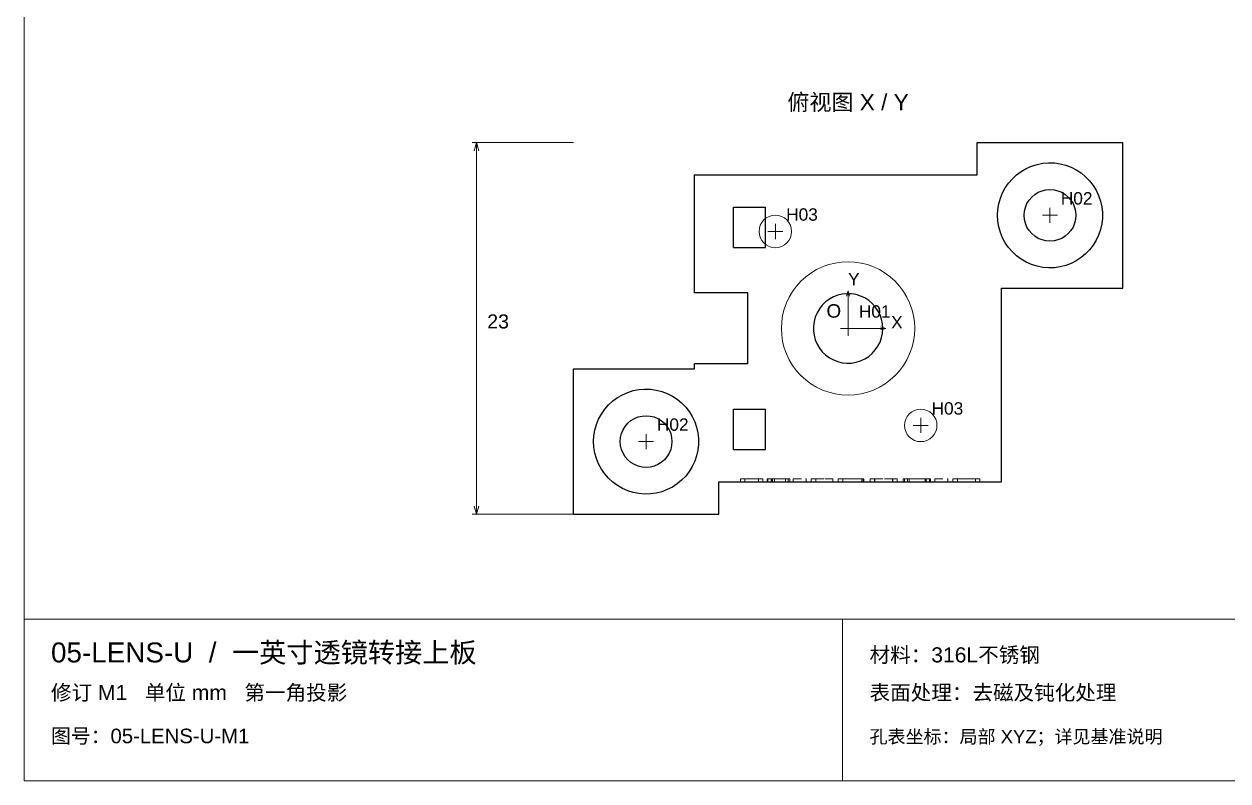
# Paper-space layout '01_三视图' of a CAD drawing. Header units: millimetres. Extents: x 8 to 450, y 8 to 289.
# Drawn here: x 8 to 231.5, y 8 to 148.5 of the extents above; entities that cross this region are included whole.
import ezdxf
from ezdxf.enums import TextEntityAlignment as Align

# ---------------------------------------------------------------- set-up
doc = ezdxf.new("R2010")
doc.units = ezdxf.units.MM
doc.linetypes.add('WP_HIDDEN', pattern=[2.3, 1.5, -0.8])
for name, color, linetype, lineweight in [('ANNOTATIONS', 7, 'CONTINUOUS', 18), ('HIDDEN', 7, 'WP_HIDDEN', 13), ('VISIBLE', 7, 'CONTINUOUS', 25)]:
    doc.layers.add(name, color=color, linetype=linetype, lineweight=lineweight)
doc.styles.add('CJK', font='Arial Unicode.ttf')

psp = doc.layouts.new('01_三视图')

# ---------------------------------------------------------------- linework, layer by layer
at = {"layer": 'ANNOTATIONS'}
for p, q in [((8, 289), (8, 8)), ((110, 126.5), (91.2, 126.5)), ((92, 126.5), (91.58, 125)), ((92, 57.5), (92, 126.5)), ((92, 126.5), (92.42, 125)), ((198.5, 111.6), (198.5, 114.4)), ((197.1, 113), (199.9, 113)), ((146.1, 110), (148.9, 110)), ((147.5, 108.6), (147.5, 111.4)), ((161, 99), (160.72, 98)), ((161, 92), (161, 99)), ((161, 99), (161.28, 98)), ((159.6, 92), (162.4, 92)), ((160, 92), (162, 92)), ((161, 90.6), (161, 93.4)), ((161, 91), (161, 93)), ((161, 92), (168, 92)), ((168, 92), (167, 92.28)), ((168, 92), (167, 91.72)), ((173.1, 74), (175.9, 74)), ((174.5, 72.6), (174.5, 75.4)), ((123.5, 69.6), (123.5, 72.4)), ((122.1, 71), (124.9, 71)), ((92, 57.5), (91.58, 59)), ((92, 57.5), (92.42, 59)), ((110, 57.5), (91.2, 57.5)), ((8, 38), (412, 38)), ((160, 8), (160, 38)), ((8, 8), (412, 8))]:
    psp.add_line(p, q, dxfattribs=at)
at = {"layer": 'HIDDEN'}
for points in [[(150.51, 110), (150.46, 110.59), (150.29, 111.15), (150.01, 111.68), (149.63, 112.13), (149.18, 112.51), (148.65, 112.79), (148.09, 112.96), (147.5, 113.01), (146.91, 112.96), (146.35, 112.79), (145.82, 112.51), (145.37, 112.13), (144.99, 111.68), (144.71, 111.15), (144.54, 110.59), (144.49, 110), (144.54, 109.41), (144.71, 108.85), (144.99, 108.32), (145.37, 107.87), (145.82, 107.49), (146.35, 107.21), (146.91, 107.04), (147.5, 106.98), (148.09, 107.04), (148.65, 107.21), (149.18, 107.49), (149.63, 107.87), (150.01, 108.32), (150.29, 108.85), (150.46, 109.41), (150.51, 110)], [(173.38, 92), (173.32, 93.21), (173.14, 94.41), (172.84, 95.59), (172.43, 96.74), (171.91, 97.83), (171.29, 98.88), (170.57, 99.85), (169.75, 100.75), (168.85, 101.57), (167.88, 102.29), (166.83, 102.91), (165.74, 103.43), (164.59, 103.84), (163.41, 104.14), (162.21, 104.32), (161, 104.38), (159.79, 104.32), (158.59, 104.14), (157.41, 103.84), (156.26, 103.43), (155.17, 102.91), (154.12, 102.29), (153.15, 101.57), (152.25, 100.75), (151.43, 99.85), (150.71, 98.88), (150.09, 97.83), (149.57, 96.74), (149.16, 95.59), (148.86, 94.41), (148.68, 93.21), (148.62, 92), (148.68, 90.79), (148.86, 89.59), (149.16, 88.41), (149.57, 87.26), (150.09, 86.17), (150.71, 85.12), (151.43, 84.15), (152.25, 83.25), (153.15, 82.43), (154.12, 81.71), (155.17, 81.09), (156.26, 80.57), (157.41, 80.16), (158.59, 79.86), (159.79, 79.68), (161, 79.62), (162.21, 79.68), (163.41, 79.86), (164.59, 80.16), (165.74, 80.57), (166.83, 81.09), (167.88, 81.71), (168.85, 82.43), (169.75, 83.25), (170.57, 84.15), (171.29, 85.12), (171.91, 86.17), (172.43, 87.26), (172.84, 88.41), (173.14, 89.59), (173.32, 90.79), (173.38, 92)], [(177.51, 74), (177.46, 74.59), (177.29, 75.15), (177.01, 75.68), (176.63, 76.13), (176.18, 76.51), (175.65, 76.79), (175.09, 76.96), (174.5, 77.02), (173.91, 76.96), (173.35, 76.79), (172.82, 76.51), (172.37, 76.13), (171.99, 75.68), (171.71, 75.15), (171.54, 74.59), (171.49, 74), (171.54, 73.41), (171.71, 72.85), (171.99, 72.32), (172.37, 71.87), (172.82, 71.49), (173.35, 71.21), (173.91, 71.04), (174.5, 70.98), (175.09, 71.04), (175.65, 71.21), (176.18, 71.49), (176.63, 71.87), (177.01, 72.32), (177.29, 72.85), (177.46, 73.41), (177.51, 74)], [(141.63, 64.1), (141.36, 64.1), (141.16, 64.1), (141.04, 64.1), (141, 64.1)], [(141, 63.5), (141, 64.1)], [(141, 64.1), (141.06, 64.1), (141.23, 64.1)], [(141.23, 63.5), (141.13, 63.5), (141.06, 63.5), (141, 63.5)], [(141, 63.5), (141.03, 63.5), (141.14, 63.5), (141.33, 63.5), (141.63, 63.5)], [(141.23, 64.1), (141.52, 64.1), (141.93, 64.1)], [(141.93, 63.5), (141.52, 63.5), (141.23, 63.5)], [(143.08, 64.1), (142.65, 64.1), (142.26, 64.1), (141.92, 64.1), (141.63, 64.1)], [(141.63, 63.5), (141.92, 63.5), (142.26, 63.5), (142.65, 63.5), (143.08, 63.5)], [(141.81, 64.1), (141.83, 64.1), (141.9, 64.1), (142.01, 64.1), (142.17, 64.1)], [(142.21, 64.1), (142.03, 64.1), (141.91, 64.1), (141.83, 64.1), (141.81, 64.1)], [(141.81, 63.5), (141.81, 64.1)], [(142.17, 63.5), (142, 63.5), (141.89, 63.5), (141.82, 63.5), (141.81, 63.5)], [(141.81, 63.5), (141.83, 63.5), (141.89, 63.5), (142.02, 63.5), (142.21, 63.5)], [(141.93, 64.1), (142.44, 64.1), (143.08, 64.1)], [(143.08, 63.5), (142.45, 63.5), (141.93, 63.5)], [(142.17, 64.1), (142.59, 64.1), (143.08, 64.1)], [(143.08, 63.5), (142.58, 63.5), (142.17, 63.5)], [(143.07, 64.1), (142.59, 64.1), (142.21, 64.1)], [(142.21, 63.5), (142.59, 63.5), (143.07, 63.5)], [(143.99, 64.1), (143.58, 64.1), (143.07, 64.1)], [(143.07, 63.5), (143.58, 63.5), (143.99, 63.5)], [(143.08, 64.1), (143.56, 64.1), (143.98, 64.1)], [(144.24, 64.1), (144, 64.1), (143.72, 64.1), (143.42, 64.1), (143.08, 64.1)], [(143.08, 64.1), (143.58, 64.1), (143.99, 64.1)], [(143.08, 63.5), (143.72, 63.5), (144, 63.5), (144.24, 63.5)], [(143.98, 63.5), (143.56, 63.5), (143.08, 63.5)], [(143.99, 63.5), (143.58, 63.5), (143.08, 63.5)], [(143.98, 64.1), (144.34, 64.1), (144.62, 64.1)], [(144.62, 63.5), (144.34, 63.5), (143.98, 63.5)], [(143.99, 64.1), (144.15, 64.1), (144.27, 64.1), (144.33, 64.1), (144.36, 64.1)], [(144.36, 63.5), (144.34, 63.5), (144.28, 63.5), (144.17, 63.5), (143.99, 63.5)], [(143.99, 63.5), (144.17, 63.5), (144.28, 63.5), (144.34, 63.5), (144.36, 63.5)], [(144.93, 64.1), (144.64, 64.1), (144.24, 64.1)], [(144.24, 63.5), (144.46, 63.5), (144.65, 63.5), (144.93, 63.5)], [(144.36, 63.5), (144.36, 64.1)], [(144.62, 64.1), (144.85, 64.1), (145.02, 64.1)], [(145.02, 63.5), (144.85, 63.5), (144.62, 63.5)], [(145.16, 64.1), (145.11, 64.1), (144.93, 64.1)], [(144.93, 63.5), (145.04, 63.5), (145.11, 63.5), (145.16, 63.5)], [(145.02, 64.1), (145.13, 64.1), (145.16, 64.1)], [(145.16, 63.5), (145.13, 63.5), (145.02, 63.5)], [(145.16, 63.5), (145.16, 64.1)], [(146.59, 64.1), (146.34, 64.1), (146.16, 64.1), (146.03, 64.1), (145.96, 64.1)], [(145.96, 63.5), (145.96, 64.1)], [(145.96, 64.1), (146.78, 64.1)], [(146.78, 63.5), (145.96, 63.5)], [(145.96, 63.5), (146.03, 63.5), (146.15, 63.5), (146.34, 63.5), (146.59, 63.5)], [(146.83, 64.1), (146.1, 64.1)], [(146.1, 63.5), (146.1, 64.1)], [(146.1, 64.1), (146.72, 64.1)], [(146.72, 63.5), (146.1, 63.5)], [(146.1, 63.5), (146.83, 63.5)], [(148.01, 64.1), (147.59, 64.1), (147.22, 64.1), (146.88, 64.1), (146.59, 64.1)], [(146.59, 63.5), (146.89, 63.5), (147.23, 63.5), (147.6, 63.5), (148.01, 63.5)], [(146.72, 63.5), (146.72, 64.1)], [(146.72, 64.1), (149.89, 64.1)], [(149.89, 63.5), (146.72, 63.5)], [(146.78, 63.5), (146.78, 64.1)], [(146.78, 64.1), (146.84, 64.1), (146.93, 64.1), (147.06, 64.1), (147.21, 64.1)], [(147.21, 63.5), (147.05, 63.5), (146.93, 63.5), (146.84, 63.5), (146.78, 63.5)], [(147.31, 64.1), (147.04, 64.1), (146.83, 64.1)], [(146.83, 63.5), (146.83, 64.1)], [(146.83, 63.5), (147.04, 63.5), (147.31, 63.5)], [(147.34, 64.1), (147, 64.1)], [(147, 63.5), (147, 64.1)], [(147, 64.1), (148.21, 64.1)], [(148.21, 63.5), (147.59, 63.5), (147, 63.5)], [(147, 63.5), (147.34, 63.5)], [(147.21, 64.1), (147.57, 64.1), (148.01, 64.1)], [(148.01, 63.5), (147.57, 63.5), (147.21, 63.5)], [(148, 64.1), (147.64, 64.1), (147.31, 64.1)], [(147.31, 63.5), (147.64, 63.5), (148, 63.5)], [(149.89, 64.1), (147.34, 64.1)], [(147.34, 63.5), (147.34, 64.1)], [(147.34, 63.5), (149.89, 63.5)], [(148.98, 64.1), (148.55, 64.1), (148, 64.1)], [(148, 63.5), (148.55, 63.5), (148.98, 63.5)], [(148.01, 64.1), (148.53, 64.1), (148.97, 64.1)], [(149.69, 64.1), (149.35, 64.1), (148.96, 64.1), (148.51, 64.1), (148.01, 64.1)], [(148.01, 63.5), (148.51, 63.5), (148.96, 63.5), (149.35, 63.5), (149.69, 63.5)], [(148.97, 63.5), (148.53, 63.5), (148.01, 63.5)], [(148.21, 64.1), (148.61, 64.1), (148.98, 64.1), (149.31, 64.1), (149.62, 64.1)], [(149.62, 63.5), (149.31, 63.5), (148.98, 63.5), (148.21, 63.5)], [(148.97, 64.1), (149.14, 64.1), (149.26, 64.1), (149.34, 64.1), (149.36, 64.1)], [(149.36, 63.5), (149.34, 63.5), (149.26, 63.5), (149.14, 63.5), (148.97, 63.5)], [(149.36, 64.1), (149.34, 64.1), (149.27, 64.1), (149.15, 64.1), (148.98, 64.1)], [(148.98, 63.5), (149.15, 63.5), (149.27, 63.5), (149.34, 63.5), (149.36, 63.5)], [(149.36, 63.5), (149.36, 64.1)], [(149.62, 64.1), (149.87, 64.1), (150.05, 64.1), (150.16, 64.1), (150.19, 64.1)], [(150.19, 63.5), (150.16, 63.5), (150.05, 63.5), (149.87, 63.5), (149.62, 63.5)], [(150.19, 64.1), (150.16, 64.1), (150.07, 64.1), (149.91, 64.1), (149.69, 64.1)], [(149.69, 63.5), (149.91, 63.5), (150.07, 63.5), (150.16, 63.5), (150.19, 63.5)], [(149.89, 63.5), (149.89, 64.1)], [(150.19, 63.5), (150.19, 64.1)], [(150.83, 63.5), (150.83, 64.1)], [(150.83, 64.1), (153.24, 64.1)], [(153.24, 63.5), (150.83, 63.5)], [(153.24, 63.5), (153.24, 64.1)], [(154.17, 63.5), (154.17, 64.1)], [(154.17, 64.1), (155.02, 64.1)], [(158.16, 64.1), (154.17, 64.1)], [(155.02, 63.5), (154.17, 63.5)], [(154.17, 63.5), (158.16, 63.5)], [(155.02, 63.5), (155.02, 64.1)], [(155.02, 64.1), (158.16, 64.1)], [(158.16, 63.5), (155.02, 63.5)], [(158.16, 63.5), (158.16, 64.1)], [(159.18, 63.5), (159.18, 64.1)], [(159.18, 64.1), (163.8, 64.1)], [(163.94, 64.1), (159.18, 64.1)], [(163.8, 63.5), (159.18, 63.5)], [(159.18, 63.5), (163.94, 63.5)], [(163.8, 64.1), (160.03, 64.1)], [(160.03, 63.5), (160.03, 64.1)], [(160.03, 64.1), (163.56, 64.1)], [(160.03, 64.1), (163.94, 64.1)], [(163.94, 63.5), (160.03, 63.5)], [(160.03, 63.5), (163.56, 63.5)], [(160.03, 63.5), (163.8, 63.5)], [(163.56, 63.5), (163.56, 64.1)], [(163.8, 63.5), (163.8, 64.1)], [(163.94, 63.5), (163.94, 64.1)], [(165.1, 63.5), (165.1, 64.1)], [(165.1, 64.1), (165.97, 64.1)], [(165.91, 64.1), (165.1, 64.1)], [(165.97, 63.5), (165.1, 63.5)], [(165.1, 63.5), (165.91, 63.5)], [(169.26, 64.1), (165.91, 64.1)], [(165.91, 63.5), (165.91, 64.1)], [(165.91, 63.5), (169.26, 63.5)], [(165.97, 63.5), (165.97, 64.1)], [(165.97, 64.1), (169.32, 64.1)], [(169.32, 63.5), (165.97, 63.5)], [(170.13, 64.1), (169.26, 64.1)], [(169.26, 63.5), (169.26, 64.1)], [(169.26, 63.5), (170.13, 63.5)], [(169.32, 63.5), (169.32, 64.1)], [(169.32, 64.1), (170.13, 64.1)], [(170.13, 63.5), (169.32, 63.5)], [(170.13, 63.5), (170.13, 64.1)], [(171.61, 64.1), (171.47, 64.1), (171.36, 64.1), (171.29, 64.1), (171.26, 64.1)], [(171.26, 63.5), (171.26, 64.1)], [(171.26, 64.1), (172.06, 64.1)], [(172.06, 63.5), (171.26, 63.5)], [(171.26, 63.5), (171.29, 63.5), (171.36, 63.5), (171.47, 63.5), (171.61, 63.5)], [(171.73, 64.1), (171.56, 64.1), (171.51, 64.1)], [(171.51, 63.5), (171.51, 64.1)], [(171.51, 64.1), (171.52, 64.1), (171.58, 64.1), (171.66, 64.1), (171.78, 64.1)], [(171.78, 63.5), (171.66, 63.5), (171.58, 63.5), (171.52, 63.5), (171.51, 63.5)], [(171.51, 63.5), (171.56, 63.5), (171.73, 63.5)], [(172.53, 64.1), (172.25, 64.1), (172.01, 64.1), (171.8, 64.1), (171.61, 64.1)], [(171.61, 63.5), (171.8, 63.5), (172.01, 63.5), (172.26, 63.5), (172.53, 63.5)], [(172.41, 64.1), (172.01, 64.1), (171.73, 64.1)], [(171.73, 63.5), (172.01, 63.5), (172.41, 63.5)], [(171.78, 64.1), (171.93, 64.1), (172.12, 64.1), (172.33, 64.1), (172.58, 64.1)], [(172.58, 63.5), (172.12, 63.5), (171.93, 63.5), (171.78, 63.5)], [(172.06, 63.5), (172.06, 64.1)], [(172.06, 64.1), (172.15, 64.1), (172.32, 64.1)], [(172.32, 63.5), (172.15, 63.5), (172.06, 63.5)], [(172.32, 64.1), (172.59, 64.1), (172.96, 64.1)], [(172.67, 64.1), (172.52, 64.1), (172.41, 64.1), (172.34, 64.1), (172.32, 64.1)], [(172.32, 63.5), (172.32, 64.1)], [(172.32, 64.1), (172.34, 64.1), (172.38, 64.1), (172.46, 64.1), (172.57, 64.1)], [(172.96, 63.5), (172.59, 63.5), (172.32, 63.5)], [(172.57, 63.5), (172.46, 63.5), (172.38, 63.5), (172.34, 63.5), (172.32, 63.5)], [(172.32, 63.5), (172.34, 63.5), (172.41, 63.5), (172.52, 63.5), (172.67, 63.5)], [(173.64, 64.1), (173.24, 64.1), (172.9, 64.1), (172.62, 64.1), (172.41, 64.1)], [(172.41, 63.5), (172.63, 63.5), (172.92, 63.5), (173.26, 63.5), (173.64, 63.5)], [(173.98, 64.1), (173.57, 64.1), (173.19, 64.1), (172.84, 64.1), (172.53, 64.1)], [(172.53, 63.5), (172.85, 63.5), (173.2, 63.5), (173.98, 63.5)], [(172.57, 64.1), (172.74, 64.1), (173.01, 64.1), (173.38, 64.1), (173.84, 64.1)], [(173.84, 63.5), (173.41, 63.5), (173.04, 63.5), (172.75, 63.5), (172.57, 63.5)], [(172.58, 64.1), (173.14, 64.1), (173.75, 64.1)], [(173.75, 63.5), (173.14, 63.5), (172.58, 63.5)], [(173.79, 64.1), (173.43, 64.1), (173.13, 64.1), (172.87, 64.1), (172.67, 64.1)], [(172.67, 63.5), (172.88, 63.5), (173.14, 63.5), (173.44, 63.5), (173.79, 63.5)], [(172.96, 64.1), (173.43, 64.1), (173.94, 64.1)], [(173.94, 63.5), (173.43, 63.5), (172.96, 63.5)], [(174.78, 64.1), (174.61, 64.1), (174.37, 64.1), (174.04, 64.1), (173.64, 64.1)], [(173.64, 63.5), (174.02, 63.5), (174.35, 63.5), (174.6, 63.5), (174.78, 63.5)], [(173.75, 64.1), (174.42, 64.1), (175, 64.1)], [(175, 63.5), (174.42, 63.5), (173.75, 63.5)], [(174.9, 64.1), (174.69, 64.1), (174.43, 64.1), (174.13, 64.1), (173.79, 64.1)], [(173.79, 63.5), (174.13, 63.5), (174.43, 63.5), (174.68, 63.5), (174.9, 63.5)], [(173.84, 64.1), (174.32, 64.1), (174.71, 64.1), (175.02, 64.1), (175.25, 64.1)], [(175.25, 63.5), (175.01, 63.5), (174.68, 63.5), (174.29, 63.5), (173.84, 63.5)], [(173.94, 64.1), (174.4, 64.1), (174.8, 64.1)], [(174.8, 63.5), (174.4, 63.5), (173.94, 63.5)], [(175.21, 64.1), (174.63, 64.1), (173.98, 64.1)], [(173.98, 63.5), (174.63, 63.5), (175.21, 63.5)], [(175.36, 64.1), (175.12, 64.1), (174.78, 64.1)], [(174.78, 63.5), (175.12, 63.5), (175.36, 63.5)], [(174.8, 64.1), (175.12, 64.1), (175.35, 64.1)], [(175.35, 63.5), (175.12, 63.5), (174.8, 63.5)], [(175.34, 64.1), (175.29, 64.1), (175.2, 64.1), (175.07, 64.1), (174.9, 64.1)], [(174.9, 63.5), (175.07, 63.5), (175.2, 63.5), (175.29, 63.5), (175.34, 63.5)], [(175, 64.1), (175.26, 64.1), (175.48, 64.1), (175.68, 64.1), (175.84, 64.1)], [(175.84, 63.5), (175.68, 63.5), (175.48, 63.5), (175, 63.5)], [(176.05, 64.1), (175.89, 64.1), (175.7, 64.1), (175.47, 64.1), (175.21, 64.1)], [(175.21, 63.5), (175.47, 63.5), (175.69, 63.5), (175.89, 63.5), (176.05, 63.5)], [(175.25, 64.1), (175.52, 64.1), (175.74, 64.1), (175.93, 64.1), (176.08, 64.1)], [(176.08, 63.5), (175.93, 63.5), (175.74, 63.5), (175.51, 63.5), (175.25, 63.5)], [(176.15, 64.1), (175.34, 64.1)], [(175.34, 63.5), (175.34, 64.1)], [(175.34, 63.5), (176.15, 63.5)], [(175.35, 64.1), (175.48, 64.1), (175.53, 64.1)], [(175.53, 63.5), (175.48, 63.5), (175.35, 63.5)], [(175.53, 64.1), (175.49, 64.1), (175.36, 64.1)], [(175.36, 63.5), (175.49, 63.5), (175.53, 63.5)], [(175.53, 63.5), (175.53, 64.1)], [(175.84, 64.1), (175.97, 64.1), (176.06, 64.1), (176.12, 64.1), (176.15, 64.1)], [(176.15, 63.5), (176.12, 63.5), (176.06, 63.5), (175.97, 63.5), (175.84, 63.5)], [(176.34, 64.1), (176.33, 64.1), (176.27, 64.1), (176.18, 64.1), (176.05, 64.1)], [(176.05, 63.5), (176.18, 63.5), (176.27, 63.5), (176.33, 63.5), (176.34, 63.5)], [(176.08, 64.1), (176.19, 64.1), (176.28, 64.1), (176.33, 64.1), (176.34, 64.1)], [(176.34, 63.5), (176.33, 63.5), (176.28, 63.5), (176.19, 63.5), (176.08, 63.5)], [(176.15, 63.5), (176.15, 64.1)], [(176.34, 63.5), (176.34, 64.1)], [(177.09, 63.5), (177.09, 64.1)], [(177.09, 64.1), (179.5, 64.1)], [(179.5, 63.5), (177.09, 63.5)], [(179.5, 63.5), (179.5, 64.1)], [(180.72, 64.1), (180.62, 64.1), (180.54, 64.1), (180.49, 64.1), (180.48, 64.1)], [(180.48, 63.5), (180.48, 64.1)], [(180.48, 64.1), (181.32, 64.1)], [(181.32, 63.5), (180.48, 63.5)], [(180.48, 63.5), (180.54, 63.5), (180.61, 63.5), (180.72, 63.5)], [(181.54, 64.1), (181.27, 64.1), (181.05, 64.1), (180.87, 64.1), (180.72, 64.1)], [(180.72, 63.5), (180.87, 63.5), (181.05, 63.5), (181.27, 63.5), (181.54, 63.5)], [(181.32, 63.5), (181.32, 64.1)], [(181.32, 64.1), (181.36, 64.1), (181.48, 64.1)], [(181.48, 63.5), (181.36, 63.5), (181.32, 63.5)], [(181.48, 64.1), (181.69, 64.1), (182.01, 64.1)], [(182.01, 63.5), (181.69, 63.5), (181.48, 63.5)], [(183, 64.1), (182.58, 64.1), (182.19, 64.1), (181.84, 64.1), (181.54, 64.1)], [(181.54, 63.5), (181.85, 63.5), (182.2, 63.5), (182.59, 63.5), (183, 63.5)], [(182.01, 64.1), (182.43, 64.1), (182.93, 64.1)], [(182.93, 63.5), (182.43, 63.5), (182.01, 63.5)], [(182.93, 64.1), (183.36, 64.1), (183.73, 64.1), (184.03, 64.1), (184.26, 64.1)], [(184.26, 63.5), (184.02, 63.5), (183.71, 63.5), (183.35, 63.5), (182.93, 63.5)], [(184.5, 64.1), (184.19, 64.1), (183.84, 64.1), (183.44, 64.1), (183, 64.1)], [(183, 63.5), (183.43, 63.5), (183.83, 63.5), (184.18, 63.5), (184.5, 63.5)], [(184.26, 64.1), (184.43, 64.1), (184.56, 64.1), (184.63, 64.1), (184.65, 64.1)], [(184.65, 63.5), (184.63, 63.5), (184.56, 63.5), (184.44, 63.5), (184.26, 63.5)], [(185.28, 64.1), (185.15, 64.1), (184.98, 64.1), (184.76, 64.1), (184.5, 64.1)], [(184.5, 63.5), (184.76, 63.5), (184.97, 63.5), (185.15, 63.5), (185.28, 63.5)], [(184.65, 63.5), (184.65, 64.1)], [(184.65, 64.1), (185.5, 64.1)], [(185.5, 63.5), (184.65, 63.5)], [(185.5, 64.1), (185.44, 64.1), (185.28, 64.1)], [(185.28, 63.5), (185.38, 63.5), (185.45, 63.5), (185.5, 63.5)], [(185.5, 63.5), (185.5, 64.1)]]:
    psp.add_lwpolyline(points, dxfattribs=at)
at = {"layer": 'VISIBLE'}
for points in [[(185, 120.5), (185, 126.5)], [(185, 126.5), (212, 126.5)], [(212, 99.5), (212, 126.5)], [(188.75, 113), (188.81, 114.07), (188.99, 115.13), (189.28, 116.17), (189.68, 117.16), (190.19, 118.11), (190.81, 118.99), (191.51, 119.8), (192.3, 120.53), (193.17, 121.16), (194.1, 121.7), (195.08, 122.13), (196.11, 122.45), (197.16, 122.66), (198.23, 122.75), (199.31, 122.72), (200.37, 122.57), (201.41, 122.31), (202.42, 121.93), (203.38, 121.44), (204.27, 120.86), (205.1, 120.17), (205.85, 119.4), (206.51, 118.56), (207.07, 117.64), (207.53, 116.67), (207.88, 115.65), (208.12, 114.6), (208.24, 113.54), (208.24, 112.46), (208.12, 111.4), (207.88, 110.35), (207.53, 109.33), (207.07, 108.36), (206.51, 107.44), (205.85, 106.6), (205.1, 105.83), (204.27, 105.14), (203.38, 104.56), (202.42, 104.07), (201.41, 103.69), (200.37, 103.43), (199.31, 103.28), (198.23, 103.25), (197.16, 103.34), (196.11, 103.55), (195.08, 103.87), (194.1, 104.3), (193.17, 104.84), (192.3, 105.47), (191.51, 106.2), (190.81, 107.01), (190.19, 107.89), (189.68, 108.84), (189.28, 109.83), (188.99, 110.87), (188.81, 111.93), (188.75, 113)], [(132.5, 120.5), (185, 120.5)], [(132.5, 98.6), (132.5, 120.5)], [(193.7, 113), (193.76, 113.75), (193.93, 114.48), (194.22, 115.18), (194.62, 115.82), (195.11, 116.39), (195.68, 116.88), (196.32, 117.28), (197.02, 117.57), (197.75, 117.74), (198.5, 117.8), (199.25, 117.74), (199.98, 117.57), (200.68, 117.28), (201.32, 116.88), (201.89, 116.39), (202.38, 115.82), (202.78, 115.18), (203.07, 114.48), (203.24, 113.75), (203.3, 113), (203.24, 112.25), (203.07, 111.52), (202.78, 110.82), (202.38, 110.18), (201.89, 109.61), (201.32, 109.12), (200.68, 108.72), (199.98, 108.43), (199.25, 108.26), (198.5, 108.2), (197.75, 108.26), (197.02, 108.43), (196.32, 108.72), (195.68, 109.12), (195.11, 109.61), (194.62, 110.18), (194.22, 110.82), (193.93, 111.52), (193.76, 112.25), (193.7, 113)], [(139.7, 107), (139.7, 114.5)], [(139.7, 114.5), (145.7, 114.5)], [(145.7, 107), (145.7, 114.5)], [(139.7, 107), (145.7, 107)], [(142.4, 98.6), (132.5, 98.6)], [(142.4, 85.4), (142.4, 98.6)], [(167.45, 92), (167.39, 92.86), (167.22, 93.7), (166.94, 94.52), (166.55, 95.29), (166.06, 96), (165.48, 96.64), (164.83, 97.19), (164.1, 97.66), (163.32, 98.02), (162.5, 98.27), (161.65, 98.42), (160.78, 98.45), (159.93, 98.36), (159.09, 98.16), (158.28, 97.85), (157.53, 97.44), (156.84, 96.93), (156.22, 96.33), (155.68, 95.65), (155.24, 94.91), (154.91, 94.12), (154.68, 93.28), (154.56, 92.43), (154.56, 91.57), (154.68, 90.72), (154.91, 89.88), (155.24, 89.09), (155.68, 88.35), (156.22, 87.67), (156.84, 87.07), (157.53, 86.56), (158.28, 86.15), (159.09, 85.84), (159.93, 85.64), (160.78, 85.55), (161.65, 85.58), (162.5, 85.73), (163.32, 85.98), (164.1, 86.34), (164.83, 86.81), (165.48, 87.36), (166.06, 88), (166.55, 88.71), (166.94, 89.48), (167.22, 90.3), (167.39, 91.14), (167.45, 92)], [(189.5, 63.5), (189.5, 99.5)], [(189.5, 99.5), (212, 99.5)], [(142.4, 85.4), (132.5, 85.4)], [(132.5, 84.5), (132.5, 85.4)], [(110, 84.5), (132.5, 84.5)], [(110, 57.5), (110, 84.5)], [(113.75, 71), (113.81, 72.07), (113.99, 73.13), (114.28, 74.17), (114.68, 75.16), (115.19, 76.11), (115.81, 76.99), (116.51, 77.8), (117.3, 78.53), (118.17, 79.16), (119.1, 79.7), (120.08, 80.13), (121.11, 80.45), (122.16, 80.66), (123.23, 80.75), (124.31, 80.72), (125.37, 80.57), (126.41, 80.31), (127.42, 79.93), (128.38, 79.44), (129.27, 78.86), (130.1, 78.17), (130.85, 77.4), (131.51, 76.56), (132.07, 75.64), (132.53, 74.67), (132.88, 73.65), (133.12, 72.6), (133.24, 71.54), (133.24, 70.46), (133.12, 69.4), (132.88, 68.35), (132.53, 67.33), (132.07, 66.36), (131.51, 65.44), (130.85, 64.6), (130.1, 63.83), (129.27, 63.14), (128.38, 62.56), (127.42, 62.07), (126.41, 61.69), (125.37, 61.43), (124.31, 61.28), (123.23, 61.25), (122.16, 61.34), (121.11, 61.55), (120.08, 61.87), (119.1, 62.3), (118.17, 62.84), (117.3, 63.47), (116.51, 64.2), (115.81, 65.01), (115.19, 65.89), (114.68, 66.84), (114.28, 67.83), (113.99, 68.87), (113.81, 69.93), (113.75, 71)], [(139.7, 69.5), (139.7, 77)], [(139.7, 77), (145.7, 77)], [(145.7, 69.5), (145.7, 77)], [(118.7, 71), (118.76, 71.75), (118.93, 72.48), (119.22, 73.18), (119.62, 73.82), (120.11, 74.39), (120.68, 74.88), (121.32, 75.28), (122.02, 75.57), (122.75, 75.74), (123.5, 75.8), (124.25, 75.74), (124.98, 75.57), (125.68, 75.28), (126.32, 74.88), (126.89, 74.39), (127.38, 73.82), (127.78, 73.18), (128.07, 72.48), (128.24, 71.75), (128.3, 71), (128.24, 70.25), (128.07, 69.52), (127.78, 68.82), (127.38, 68.18), (126.89, 67.61), (126.32, 67.12), (125.68, 66.72), (124.98, 66.43), (124.25, 66.26), (123.5, 66.2), (122.75, 66.26), (122.02, 66.43), (121.32, 66.72), (120.68, 67.12), (120.11, 67.61), (119.62, 68.18), (119.22, 68.82), (118.93, 69.52), (118.76, 70.25), (118.7, 71)], [(139.7, 69.5), (145.7, 69.5)], [(137, 57.5), (137, 63.5)], [(137, 63.5), (189.5, 63.5)], [(110, 57.5), (137, 57.5)]]:
    psp.add_lwpolyline(points, dxfattribs=at)

# ---------------------------------------------------------------- texts
at = {"layer": 'ANNOTATIONS', "style": 'CJK'}
psp.add_text('俯视图 X / Y', height=3, dxfattribs=at).set_placement((161, 132.5), align=Align.CENTER)
for s, height, p in [('H02', 2.3, (200.5, 115)), ('H03', 2.3, (149.5, 112)), ('Y', 2.3, (161, 100)), ('O', 2.5, (157, 94)), ('H01', 2.3, (163, 94)), ('23', 2.6, (94, 92)), ('X', 2.3, (169, 92)), ('H03', 2.3, (176.5, 76)), ('H02', 2.3, (125.5, 73)), ('05-LENS-U  /  一英寸透镜转接上板', 3.7, (13, 30)), ('材料：316L不锈钢', 2.8, (165, 30)), ('修订 M1   单位 mm   第一角投影', 2.8, (13, 23)), ('表面处理：去磁及钝化处理', 2.8, (165, 23)), ('图号：05-LENS-U-M1', 2.7, (13, 15)), ('孔表坐标：局部 XYZ；详见基准说明', 2.45, (165, 15))]:
    psp.add_text(s, height=height, dxfattribs=at).set_placement(p)

doc.saveas('drawing.dxf')
